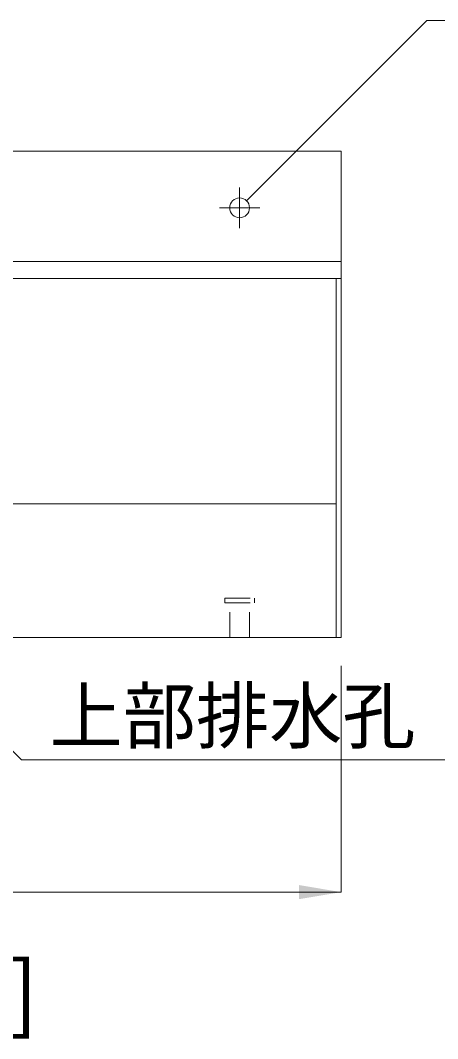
# Model space of a CAD drawing. Units: millimetres, scale not verified. Extents: x -44570 to -19804, y 69050 to 91573.
# Drawn here: x -39738 to -39368, y 80565 to 81465 of the extents above; entities that cross this region are included whole.
import ezdxf
from ezdxf.enums import TextEntityAlignment as Align

# ---------------------------------------------------------------- set-up
doc = ezdxf.new("R2010")
doc.units = ezdxf.units.MM
doc.header["$LTSCALE"] = 30
doc.linetypes.add('USER1', pattern=[1.35, 0.75, -0.6])
doc.linetypes.add('USER2', pattern=[28.575, 19.05, -3.175, 3.175, -3.175])
for name, color, linetype, lineweight in [('0_2', 7, 'Continuous', 20), ('寸法線', 7, 'Continuous', 9), ('本体', 2, 'Continuous', 9), ('ｲﾝｻｰﾄ', 3, 'USER1', 5)]:
    doc.layers.add(name, color=color, linetype=linetype, lineweight=lineweight)
doc.styles.add('ＭＳ ゴシック', font='')
doc.styles.get('ＭＳ ゴシック').set_extended_font_data('MS Gothic')

# ---------------------------------------------------------------- blocks, each defined once
blk = doc.blocks.new('filled_arrow')
at = {"color": 0, "linetype": 'Continuous', "lineweight": -2}
blk.add_solid([(7.5, 1.25), (0, 0), (7.5, -1.25)], dxfattribs=at)

msp = doc.modelspace()

# ---------------------------------------------------------------- linework, layer by layer
at = {"layer": '寸法線', "linetype": 'USER2'}
for p, q in [((-39543.65, 81317.36), (-39543.65, 81281.66)), ((-39561.5, 81299.51), (-39525.8, 81299.51))]:
    msp.add_line(p, q, dxfattribs=at)
at = {"layer": '寸法線'}
for p in [(-39453.65, 80894.51), (-40451.65, 80694.51)]:
    msp.add_line(p, (-39453.65, 80694.51), dxfattribs=at)
for points in [[(-39537.46, 81305.7), (-39377.91, 81465.25), (-38996.39, 81465.25)], [(-39952.56, 81027.44), (-39736.71, 80811.59), (-39133.79, 80811.59)]]:
    msp.add_lwpolyline(points, dxfattribs=at)
at = {"layer": '本体', "lineweight": 20}
for p, q in [((-40451.65, 81349.51), (-39453.65, 81349.51)), ((-39453.65, 80919.51), (-39453.65, 81349.51)), ((-40451.65, 80919.51), (-39453.65, 80919.51))]:
    msp.add_line(p, q, dxfattribs=at)
at = {"layer": '本体'}
for p, q in [((-40451.65, 81252.01), (-39453.65, 81252.01)), ((-40451.65, 81237.01), (-39453.65, 81237.01)), ((-40447.15, 81037.75), (-39458.15, 81037.75))]:
    msp.add_line(p, q, dxfattribs=at)
at = {"layer": '本体', "lineweight": 5}
msp.add_line((-39458.15, 81237.01), (-39458.15, 80919.51), dxfattribs=at)
at = {"layer": 'ｲﾝｻｰﾄ'}
for p, q in [((-39556.77, 80950.14), (-39556.77, 80954.51)), ((-39556.77, 80954.51), (-39530.52, 80954.51)), ((-39530.52, 80950.14), (-39530.52, 80954.51)), ((-39556.77, 80950.14), (-39530.52, 80950.14)), ((-39552.4, 80919.51), (-39552.4, 80950.14)), ((-39534.9, 80919.51), (-39534.9, 80950.14))]:
    msp.add_line(p, q, dxfattribs=at)
at = {"layer": 'ｲﾝｻｰﾄ', "linetype": 'Continuous'}
msp.add_circle((-39543.65, 81299.51), 8.75, dxfattribs=at)

# ---------------------------------------------------------------- block references
at = {"layer": '寸法線'}
for p, xscale, yscale, rotation in [((-39537.46, 81305.7), 0.2, 0.2, 45), ((-39453.65, 80694.51), 5, 5, 180)]:
    msp.add_blockref('filled_arrow', p, dxfattribs=dict(at, xscale=xscale, yscale=yscale, rotation=rotation))

# ---------------------------------------------------------------- texts
at = {"layer": '0_2', "style": 'ＭＳ ゴシック'}
msp.add_text('［平\u3000面\u3000図］', height=56.96, dxfattribs=at).set_placement((-40218.45, 80554.58), align=Align.BOTTOM_LEFT)
at = {"layer": '寸法線', "style": 'ＭＳ ゴシック'}
msp.add_text('上部排水孔 15×200 ', height=47.47, dxfattribs=at).set_placement((-39711.71, 80874.13), align=Align.TOP_LEFT)

doc.saveas('drawing.dxf')
